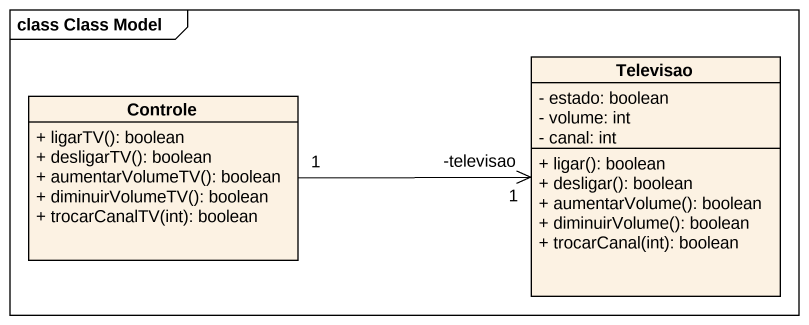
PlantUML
@startuml
mainframe class Class Model
hide circle
hide empty members
skinparam classAttributeIconSize 0
class Controle {
  + ligarTV(): boolean
  + desligarTV(): boolean
  + aumentarVolumeTV(): boolean
  + diminuirVolumeTV(): boolean
  + trocarCanalTV(int): boolean
}
class Televisao {
  - estado: boolean
  - volume: int
  - canal: int
  + ligar(): boolean
  + desligar(): boolean
  + aumentarVolume(): boolean
  + diminuirVolume(): boolean
  + trocarCanal(int): boolean
}
Controle "1" -right-> "-televisao\n1" Televisao
@enduml
